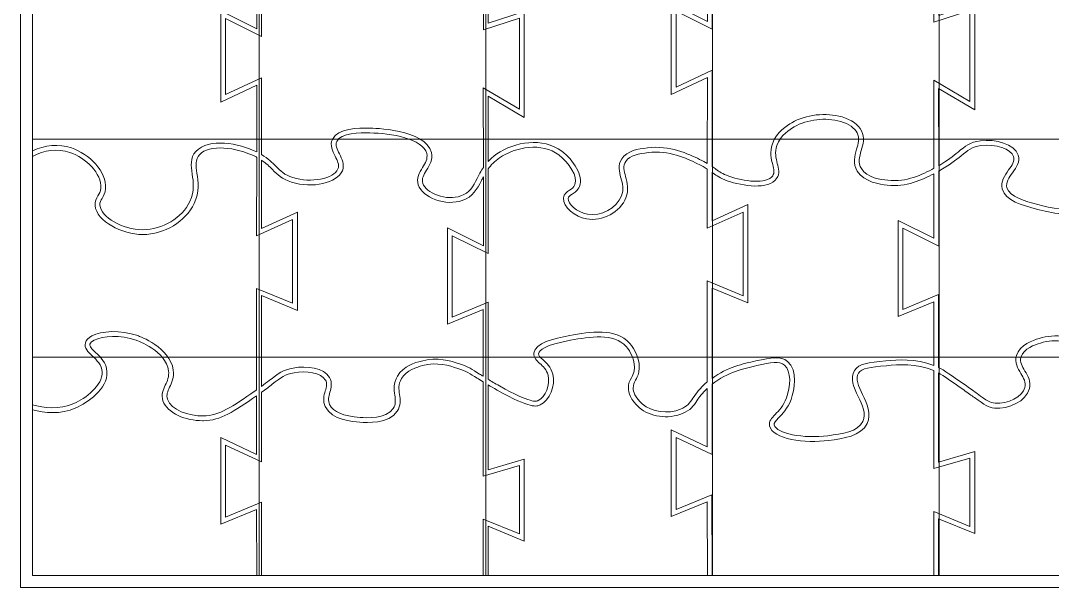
# Model space of a CAD drawing. Header units: inches. Extents: x -1 to 171, y -201 to 1.
# Drawn here: x -1 to 85, y -201 to -153.8 of the extents above; entities that cross this region are included whole.
import ezdxf

# ---------------------------------------------------------------- set-up
doc = ezdxf.new("R2010")
doc.units = ezdxf.units.IN
doc.header["$MEASUREMENT"] = 0
doc.layers.add('grid', color=7, linetype='Continuous')
doc.layers.add('pieces', color=7, linetype='Continuous')

# ---------------------------------------------------------------- blocks, each defined once
blk = doc.blocks.new('block 2')
at = {"layer": 'grid', "color": 250, "lineweight": 9, "true_color": 0x231f20}
for points in [[(0, 0), (170, 0), (170, -200), (0, -200), (0, 0)], [(18.889, 0), (18.889, -200)], [(37.778, 0), (37.778, -200)], [(56.667, 0), (56.667, -200)], [(75.556, 0), (75.556, -200)], [(0, -163.636), (170, -163.636)], [(0, -181.818), (170, -181.818)]]:
    blk.add_lwpolyline(points, dxfattribs=at)

msp = doc.modelspace()

# ---------------------------------------------------------------- linework, layer by layer
at = {"layer": 'pieces', "lineweight": 0}
msp.add_lwpolyline([(-1, -90.445), (-1, -109.787), (-1, -110.215), (-1, -127.845), (-1, -128.323), (-1, -149.164), (-1, -149.592), (-1, -165.303), (-1, -165.855), (-1, -185.378), (-1, -185.821), (-1, -200), (-1, -201), (0, -201), (37.563, -201), (37.963, -201), (112.984, -201)], dxfattribs=at)
for points, knots in [([(86.945, -167.445), (87.181, -168.125), (87.405, -168.768), (87.098, -169.15), (86.565, -169.814), (84.82, -169.357), (83.777, -169.082), (82.727, -168.807), (81.421, -168.463), (81.214, -167.695), (81.098, -167.26), (81.379, -166.865), (81.678, -166.447), (82, -165.996), (82.333, -165.529), (82.152, -164.98), (81.848, -164.057), (80.273, -163.619), (78.996, -163.786), (78.14, -163.898), (77.718, -164.244), (77.135, -164.723), (76.746, -165.042), (76.272, -165.43), (75.526, -165.858), (75.526, -165.858), (75.518, -159.439), (75.518, -159.439), (75.518, -159.439), (78.532, -161.203), (78.532, -161.203), (78.532, -161.203), (78.532, -152.377), (78.532, -152.377), (78.532, -152.377), (75.533, -153.347), (75.533, -153.347), (75.533, -153.347), (75.533, -147.896), (75.533, -147.896), (75.714, -147.992), (75.903, -148.092), (76.109, -148.197), (77.933, -149.128), (78.932, -149.64), (79.97, -149.602), (81.558, -149.543), (83.007, -148.609), (83.682, -147.766), (84.066, -147.286), (84.231, -146.823), (84.158, -146.427), (84.069, -145.944), (83.652, -145.718), (83.284, -145.517), (82.931, -145.326), (82.597, -145.145), (82.51, -144.77), (82.433, -144.443), (82.55, -144.012), (82.831, -143.587), (83.309, -142.867), (84.115, -142.332), (84.936, -142.191), (86.442, -141.932), (87.886, -142.966), (88.24, -144.055), (88.404, -144.562), (88.28, -144.934), (88.137, -145.366), (87.983, -145.831), (87.809, -146.358), (88.001, -147.101), (88.323, -148.347), (89.429, -149.398), (90.63, -149.599), (91.492, -149.747), (92.148, -149.416), (93.458, -148.758), (93.705, -148.634), (93.919, -148.517), (94.11, -148.407), (94.11, -148.407), (94.11, -154.282), (94.11, -154.282), (94.11, -154.282), (91.096, -152.783), (91.096, -152.783), (91.096, -152.783), (91.096, -160.387), (91.096, -160.387), (91.096, -160.387), (94.11, -158.976), (94.11, -158.976), (94.11, -158.976), (94.101, -166.558), (94.101, -166.558), (93.254, -166.194), (92.532, -165.749), (92.062, -165.46), (91.718, -165.248), (91.429, -165.051), (91.174, -164.877), (90.438, -164.374), (89.951, -164.043), (89.141, -164.019), (88.868, -164.012), (87.473, -164.018), (86.853, -164.93), (86.334, -165.693), (86.659, -166.624), (86.945, -167.445)], [0, 0, 0, 0, 1, 1, 1, 2, 2, 2, 3, 3, 3, 4, 4, 4, 5, 5, 5, 6, 6, 6, 7, 7, 7, 8, 8, 8, 9, 9, 9, 10, 10, 10, 11, 11, 11, 12, 12, 12, 13, 13, 13, 14, 14, 14, 15, 15, 15, 16, 16, 16, 17, 17, 17, 18, 18, 18, 19, 19, 19, 20, 20, 20, 21, 21, 21, 22, 22, 22, 23, 23, 23, 24, 24, 24, 25, 25, 25, 26, 26, 26, 27, 27, 27, 28, 28, 28, 29, 29, 29, 30, 30, 30, 31, 31, 31, 32, 32, 32, 33, 33, 33, 34, 34, 34, 35, 35, 35, 36, 36, 36, 37, 37, 37, 37]), ([(49.038, -166.874), (49.164, -167.348), (49.294, -167.837), (49.085, -168.38), (48.693, -169.397), (47.367, -170.106), (46.25, -169.902), (45.364, -169.74), (44.597, -169.027), (44.649, -168.594), (44.666, -168.447), (44.78, -168.364), (44.979, -168.231), (45.185, -168.093), (45.442, -167.921), (45.576, -167.586), (45.939, -166.683), (45.087, -165.398), (44.101, -164.648), (42.536, -163.456), (40.146, -163.877), (38.692, -164.878), (38.401, -165.078), (38.169, -165.29), (37.969, -165.507), (37.969, -165.507), (37.963, -160.069), (37.963, -160.069), (37.963, -160.069), (40.976, -161.833), (40.976, -161.833), (40.976, -161.833), (40.976, -153.007), (40.976, -153.007), (40.976, -153.007), (37.978, -153.977), (37.978, -153.977), (37.978, -153.977), (37.978, -147.638), (37.978, -147.638), (38.474, -148.061), (38.796, -148.462), (39.088, -148.825), (39.557, -149.41), (39.963, -149.915), (40.865, -150.182), (42.594, -150.693), (44.712, -150.009), (45.223, -148.773), (45.531, -148.026), (45.166, -147.358), (44.812, -146.712), (44.492, -146.128), (44.19, -145.576), (44.402, -145.004), (44.65, -144.337), (45.546, -143.753), (46.685, -143.514), (47.733, -143.295), (48.691, -143.446), (49.127, -143.897), (49.574, -144.359), (49.433, -145.077), (49.271, -145.909), (49.085, -146.86), (48.874, -147.939), (49.586, -148.822), (50.747, -150.264), (53.312, -149.853), (53.421, -149.835), (54.148, -149.712), (54.509, -149.481), (55.705, -148.718), (55.866, -148.615), (56.049, -148.498), (56.244, -148.374), (56.244, -148.374), (56.244, -153.829), (56.244, -153.829), (56.244, -153.829), (53.231, -152.329), (53.231, -152.329), (53.231, -152.329), (53.231, -159.934), (53.231, -159.934), (53.231, -159.934), (56.244, -158.523), (56.244, -158.523), (56.244, -158.523), (56.235, -165.672), (56.235, -165.672), (56.058, -165.569), (55.849, -165.457), (55.59, -165.333), (54.66, -164.885), (53.105, -164.136), (51.245, -164.373), (50.452, -164.475), (49.553, -164.59), (49.103, -165.287), (48.758, -165.821), (48.901, -166.356), (49.038, -166.874)], [0, 0, 0, 0, 1, 1, 1, 2, 2, 2, 3, 3, 3, 4, 4, 4, 5, 5, 5, 6, 6, 6, 7, 7, 7, 8, 8, 8, 9, 9, 9, 10, 10, 10, 11, 11, 11, 12, 12, 12, 13, 13, 13, 14, 14, 14, 15, 15, 15, 16, 16, 16, 17, 17, 17, 18, 18, 18, 19, 19, 19, 20, 20, 20, 21, 21, 21, 22, 22, 22, 23, 23, 23, 24, 24, 24, 25, 25, 25, 26, 26, 26, 27, 27, 27, 28, 28, 28, 29, 29, 29, 30, 30, 30, 31, 31, 31, 32, 32, 32, 33, 33, 33, 34, 34, 34, 34]), ([(0, -149.885), (1.25, -150.175), (2.223, -150.07), (2.937, -149.566), (3.579, -149.113), (3.775, -148.51), (3.983, -147.872), (4.187, -147.247), (4.397, -146.601), (5.069, -146.027), (5.951, -145.273), (7.354, -144.896), (8.644, -145.065), (9.415, -145.167), (10.019, -145.46), (10.301, -145.871), (10.595, -146.298), (10.477, -146.761), (10.341, -147.297), (10.197, -147.863), (10.035, -148.504), (10.41, -149.15), (11.234, -150.565), (14.212, -151.006), (16.539, -150.058), (17.595, -149.627), (18.174, -149.046), (18.689, -148.465), (18.689, -148.465), (18.689, -154.458), (18.689, -154.458), (18.689, -154.458), (15.675, -152.959), (15.675, -152.959), (15.675, -152.959), (15.675, -160.564), (15.675, -160.564), (15.675, -160.564), (18.689, -159.153), (18.689, -159.153), (18.689, -159.153), (18.682, -164.717), (18.682, -164.717), (17.191, -163.989), (14.674, -163.502), (13.61, -164.673), (13.108, -165.226), (13.202, -165.87), (13.302, -166.552), (13.4, -167.219), (13.511, -167.976), (13.107, -168.838), (12.467, -170.203), (10.816, -171.192), (9.178, -171.192), (9.177, -171.192), (9.174, -171.192), (9.173, -171.192), (7.49, -171.19), (5.691, -170.155), (5.609, -169.142), (5.589, -168.909), (5.671, -168.772), (5.784, -168.584), (5.901, -168.39), (6.046, -168.149), (6.079, -167.764), (6.2, -166.352), (4.708, -164.875), (3.239, -164.382), (2.164, -164.021), (1.005, -164.136), (0, -164.634), (0, -164.634), (0, -149.885), (0, -149.885)], [0, 0, 0, 0, 1, 1, 1, 2, 2, 2, 3, 3, 3, 4, 4, 4, 5, 5, 5, 6, 6, 6, 7, 7, 7, 8, 8, 8, 9, 9, 9, 10, 10, 10, 11, 11, 11, 12, 12, 12, 13, 13, 13, 14, 14, 14, 15, 15, 15, 16, 16, 16, 17, 17, 17, 18, 18, 18, 19, 19, 19, 20, 20, 20, 21, 21, 21, 22, 22, 22, 23, 23, 23, 24, 24, 24, 25, 25, 25, 25]), ([(21.231, -146.535), (22.764, -146.015), (24.831, -146.044), (25.345, -146.917), (25.591, -147.333), (25.377, -147.81), (25.129, -148.362), (24.865, -148.952), (24.565, -149.621), (24.864, -150.306), (25.185, -151.041), (26.126, -151.622), (27.381, -151.859), (28.561, -152.083), (30.149, -151.992), (31.068, -151.073), (31.862, -150.278), (31.798, -149.173), (31.742, -148.198), (31.688, -147.28), (31.642, -146.486), (32.226, -146.032), (33.37, -145.144), (35.956, -146.188), (37.428, -147.215), (37.479, -147.25), (37.523, -147.285), (37.571, -147.319), (37.571, -147.319), (37.578, -154.527), (37.578, -154.527), (37.578, -154.527), (40.576, -153.557), (40.576, -153.557), (40.576, -153.557), (40.576, -161.135), (40.576, -161.135), (40.576, -161.135), (37.562, -159.371), (37.562, -159.371), (37.562, -159.371), (37.57, -166.01), (37.57, -166.01), (37.36, -166.319), (37.198, -166.628), (37.048, -166.92), (36.701, -167.595), (36.427, -168.127), (35.684, -168.381), (35.106, -168.578), (34.398, -168.557), (33.739, -168.323), (33.117, -168.102), (32.664, -167.73), (32.527, -167.33), (32.396, -166.943), (32.601, -166.611), (32.839, -166.226), (33.093, -165.815), (33.382, -165.348), (33.238, -164.76), (32.757, -162.794), (28.296, -162.728), (28.106, -162.726), (27.171, -162.718), (25.43, -162.698), (24.983, -163.665), (24.755, -164.16), (24.997, -164.635), (25.212, -165.054), (25.404, -165.43), (25.586, -165.786), (25.449, -166.126), (25.117, -166.955), (23.189, -167.328), (21.698, -166.851), (20.979, -166.621), (20.655, -166.29), (20.279, -165.908), (19.981, -165.603), (19.646, -165.265), (19.081, -164.932), (19.081, -164.932), (19.089, -158.524), (19.089, -158.524), (19.089, -158.524), (16.075, -159.935), (16.075, -159.935), (16.075, -159.935), (16.075, -153.605), (16.075, -153.605), (16.075, -153.605), (19.089, -155.104), (19.089, -155.104), (19.089, -155.104), (19.089, -148.009), (19.089, -148.009), (19.606, -147.429), (20.165, -146.896), (21.231, -146.535)], [0, 0, 0, 0, 1, 1, 1, 2, 2, 2, 3, 3, 3, 4, 4, 4, 5, 5, 5, 6, 6, 6, 7, 7, 7, 8, 8, 8, 9, 9, 9, 10, 10, 10, 11, 11, 11, 12, 12, 12, 13, 13, 13, 14, 14, 14, 15, 15, 15, 16, 16, 16, 17, 17, 17, 18, 18, 18, 19, 19, 19, 20, 20, 20, 21, 21, 21, 22, 22, 22, 23, 23, 23, 24, 24, 24, 25, 25, 25, 26, 26, 26, 27, 27, 27, 28, 28, 28, 29, 29, 29, 30, 30, 30, 31, 31, 31, 32, 32, 32, 33, 33, 33, 33]), ([(75.126, -166.078), (74.159, -166.594), (72.858, -167.254), (71.284, -167.078), (70.724, -167.015), (69.558, -166.884), (69.08, -166.097), (68.783, -165.607), (68.923, -165.121), (69.071, -164.605), (69.222, -164.077), (69.379, -163.53), (69.088, -162.953), (68.827, -162.436), (68.252, -162.025), (67.468, -161.795), (66.127, -161.401), (64.444, -161.598), (63.28, -162.283), (62.901, -162.507), (62.013, -163.03), (61.665, -164.036), (61.422, -164.736), (61.569, -165.305), (61.686, -165.762), (61.798, -166.196), (61.853, -166.453), (61.688, -166.694), (61.184, -167.435), (59.251, -167.165), (58.04, -166.735), (57.483, -166.538), (57.25, -166.367), (56.955, -166.15), (56.861, -166.081), (56.756, -166.005), (56.635, -165.923), (56.635, -165.923), (56.645, -157.894), (56.645, -157.894), (56.645, -157.894), (53.63, -159.305), (53.63, -159.305), (53.63, -159.305), (53.63, -152.975), (53.63, -152.975), (53.63, -152.975), (56.644, -154.474), (56.644, -154.474), (56.644, -154.474), (56.644, -148.122), (56.644, -148.122), (59.987, -146.022), (60.553, -145.949), (60.84, -146.061), (61.727, -146.406), (62.33, -148.037), (62.013, -149.234), (61.933, -149.537), (61.812, -149.736), (61.695, -149.927), (61.537, -150.186), (61.387, -150.431), (61.419, -150.83), (61.501, -151.851), (62.69, -152.737), (63.705, -152.893), (65.654, -153.19), (67.7, -151.225), (68.163, -149.332), (68.333, -148.637), (68.259, -148.087), (68.2, -147.646), (68.135, -147.164), (68.088, -146.817), (68.361, -146.469), (68.7, -146.036), (69.534, -145.594), (71.579, -145.954), (72.498, -146.116), (72.976, -146.404), (73.846, -146.928), (74.198, -147.14), (74.608, -147.387), (75.127, -147.675), (75.127, -147.675), (75.133, -153.897), (75.133, -153.897), (75.133, -153.897), (78.132, -152.927), (78.132, -152.927), (78.132, -152.927), (78.132, -160.506), (78.132, -160.506), (78.132, -160.506), (75.118, -158.741), (75.118, -158.741), (75.118, -158.741), (75.126, -166.078), (75.126, -166.078)], [0, 0, 0, 0, 1, 1, 1, 2, 2, 2, 3, 3, 3, 4, 4, 4, 5, 5, 5, 6, 6, 6, 7, 7, 7, 8, 8, 8, 9, 9, 9, 10, 10, 10, 11, 11, 11, 12, 12, 12, 13, 13, 13, 14, 14, 14, 15, 15, 15, 16, 16, 16, 17, 17, 17, 18, 18, 18, 19, 19, 19, 20, 20, 20, 21, 21, 21, 22, 22, 22, 23, 23, 23, 24, 24, 24, 25, 25, 25, 26, 26, 26, 27, 27, 27, 28, 28, 28, 29, 29, 29, 30, 30, 30, 31, 31, 31, 32, 32, 32, 33, 33, 33, 33]), ([(68.812, -185.094), (69.152, -185.81), (69.503, -186.55), (69.199, -187.181), (68.791, -188.03), (67.466, -188.207), (66.296, -188.363), (64.26, -188.634), (61.956, -188.172), (61.815, -187.463), (61.779, -187.286), (61.909, -187.145), (62.183, -186.869), (62.498, -186.551), (62.93, -186.115), (63.217, -185.338), (63.501, -184.57), (63.805, -182.921), (62.924, -182.176), (62.347, -181.688), (61.571, -181.856), (60.283, -182.133), (59.222, -182.361), (57.923, -182.649), (56.629, -183.581), (56.629, -183.581), (56.629, -176.058), (56.629, -176.058), (56.629, -176.058), (59.628, -177.293), (59.628, -177.293), (59.628, -177.293), (59.628, -169.099), (59.628, -169.099), (59.628, -169.099), (56.629, -170.453), (56.629, -170.453), (56.629, -170.453), (56.634, -166.411), (56.634, -166.411), (56.663, -166.432), (56.691, -166.453), (56.719, -166.473), (57.027, -166.7), (57.294, -166.895), (57.906, -167.112), (59.196, -167.569), (61.355, -167.895), (62.019, -166.919), (62.293, -166.516), (62.187, -166.102), (62.074, -165.663), (61.964, -165.236), (61.84, -164.753), (62.043, -164.167), (62.343, -163.3), (63.142, -162.829), (63.484, -162.627), (64.558, -161.995), (66.115, -161.815), (67.356, -162.179), (68.032, -162.377), (68.52, -162.716), (68.731, -163.134), (68.952, -163.57), (68.823, -164.02), (68.686, -164.495), (68.529, -165.044), (68.35, -165.666), (68.738, -166.304), (69.318, -167.26), (70.664, -167.411), (71.239, -167.475), (72.834, -167.656), (74.135, -167.052), (75.127, -166.53), (75.127, -166.53), (75.133, -171.909), (75.133, -171.909), (75.133, -171.909), (72.135, -170.42), (72.135, -170.42), (72.135, -170.42), (72.135, -178.44), (72.135, -178.44), (72.135, -178.44), (75.118, -177.205), (75.118, -177.205), (75.118, -177.205), (75.118, -182.5), (75.118, -182.5), (73.559, -181.901), (72.105, -182.037), (71.125, -182.129), (69.629, -182.27), (68.878, -182.34), (68.505, -182.927), (68.092, -183.576), (68.458, -184.348), (68.812, -185.094)], [0, 0, 0, 0, 1, 1, 1, 2, 2, 2, 3, 3, 3, 4, 4, 4, 5, 5, 5, 6, 6, 6, 7, 7, 7, 8, 8, 8, 9, 9, 9, 10, 10, 10, 11, 11, 11, 12, 12, 12, 13, 13, 13, 14, 14, 14, 15, 15, 15, 16, 16, 16, 17, 17, 17, 18, 18, 18, 19, 19, 19, 20, 20, 20, 21, 21, 21, 22, 22, 22, 23, 23, 23, 24, 24, 24, 25, 25, 25, 26, 26, 26, 27, 27, 27, 28, 28, 28, 29, 29, 29, 30, 30, 30, 31, 31, 31, 32, 32, 32, 33, 33, 33, 33]), ([(30.186, -184.982), (30.242, -185.391), (30.291, -185.744), (30.055, -186.098), (29.466, -186.982), (27.833, -186.87), (27.295, -186.833), (25.898, -186.737), (25.044, -186.38), (24.758, -185.771), (24.589, -185.412), (24.68, -185.086), (24.778, -184.741), (24.881, -184.373), (24.998, -183.957), (24.75, -183.523), (24.272, -182.685), (22.844, -182.521), (21.72, -182.719), (20.893, -182.866), (20.479, -183.184), (19.726, -183.761), (19.54, -183.903), (19.323, -184.069), (19.074, -184.252), (19.074, -184.252), (19.074, -176.688), (19.074, -176.688), (19.074, -176.688), (22.072, -177.922), (22.072, -177.922), (22.072, -177.922), (22.072, -169.729), (22.072, -169.729), (22.072, -169.729), (19.074, -171.083), (19.074, -171.083), (19.074, -171.083), (19.081, -165.402), (19.081, -165.402), (19.48, -165.666), (19.741, -165.93), (19.994, -166.188), (20.389, -166.591), (20.763, -166.972), (21.576, -167.232), (23.303, -167.784), (25.405, -167.31), (25.821, -166.275), (26.025, -165.766), (25.782, -165.291), (25.568, -164.872), (25.37, -164.485), (25.199, -164.151), (25.346, -163.833), (25.684, -163.102), (27.318, -163.117), (28.103, -163.126), (29.845, -163.143), (32.547, -163.618), (32.849, -164.855), (32.953, -165.28), (32.733, -165.637), (32.499, -166.016), (32.245, -166.427), (31.956, -166.894), (32.149, -167.459), (32.324, -167.974), (32.868, -168.438), (33.605, -168.7), (34.347, -168.963), (35.152, -168.985), (35.813, -168.759), (36.709, -168.453), (37.046, -167.798), (37.403, -167.103), (37.458, -166.997), (37.514, -166.891), (37.571, -166.784), (37.571, -166.784), (37.577, -172.538), (37.577, -172.538), (37.577, -172.538), (34.579, -171.05), (34.579, -171.05), (34.579, -171.05), (34.579, -179.07), (34.579, -179.07), (34.579, -179.07), (37.563, -177.835), (37.563, -177.835), (37.563, -177.835), (37.563, -183.411), (37.563, -183.411), (37.455, -183.343), (37.355, -183.28), (37.26, -183.22), (36.642, -182.827), (36.302, -182.611), (35.575, -182.373), (34.884, -182.148), (33.727, -181.77), (32.402, -182.136), (31.882, -182.279), (30.914, -182.546), (30.402, -183.402), (30.051, -183.99), (30.123, -184.517), (30.186, -184.982)], [0, 0, 0, 0, 1, 1, 1, 2, 2, 2, 3, 3, 3, 4, 4, 4, 5, 5, 5, 6, 6, 6, 7, 7, 7, 8, 8, 8, 9, 9, 9, 10, 10, 10, 11, 11, 11, 12, 12, 12, 13, 13, 13, 14, 14, 14, 15, 15, 15, 16, 16, 16, 17, 17, 17, 18, 18, 18, 19, 19, 19, 20, 20, 20, 21, 21, 21, 22, 22, 22, 23, 23, 23, 24, 24, 24, 25, 25, 25, 26, 26, 26, 27, 27, 27, 28, 28, 28, 29, 29, 29, 30, 30, 30, 31, 31, 31, 32, 32, 32, 33, 33, 33, 34, 34, 34, 35, 35, 35, 36, 36, 36, 36]), ([(0, -165.082), (0.952, -164.553), (2.075, -164.414), (3.111, -164.761), (4.41, -165.197), (5.784, -166.523), (5.68, -167.73), (5.655, -168.022), (5.551, -168.195), (5.442, -168.378), (5.313, -168.592), (5.18, -168.813), (5.21, -169.174), (5.319, -170.51), (7.467, -171.59), (9.172, -171.593), (9.174, -171.593), (9.176, -171.593), (9.178, -171.593), (10.963, -171.592), (12.766, -170.506), (13.469, -169.008), (13.924, -168.037), (13.799, -167.182), (13.698, -166.494), (13.605, -165.858), (13.531, -165.355), (13.906, -164.942), (14.719, -164.048), (16.971, -164.303), (18.564, -165.103), (18.606, -165.124), (18.642, -165.145), (18.681, -165.166), (18.681, -165.166), (18.673, -171.703), (18.673, -171.703), (18.673, -171.703), (21.672, -170.349), (21.672, -170.349), (21.672, -170.349), (21.672, -177.325), (21.672, -177.325), (21.672, -177.325), (18.674, -176.09), (18.674, -176.09), (18.674, -176.09), (18.674, -184.539), (18.674, -184.539), (18.628, -184.571), (18.587, -184.601), (18.54, -184.634), (16.628, -185.96), (15.576, -186.69), (14.225, -186.715), (13.016, -186.738), (11.538, -186.21), (11.244, -185.323), (11.122, -184.958), (11.254, -184.678), (11.42, -184.325), (11.6, -183.943), (11.804, -183.511), (11.722, -182.89), (11.474, -181.002), (8.879, -180.062), (8.769, -180.023), (7.305, -179.504), (5.706, -179.646), (4.944, -180.043), (4.643, -180.2), (4.457, -180.397), (4.393, -180.629), (4.275, -181.057), (4.615, -181.378), (4.975, -181.717), (5.346, -182.066), (5.767, -182.463), (5.798, -183.045), (5.858, -184.184), (4.388, -185.261), (3.448, -185.673), (2.189, -186.224), (0.93, -186.063), (0, -185.776), (0, -185.776), (0, -165.082), (0, -165.082)], [0, 0, 0, 0, 1, 1, 1, 2, 2, 2, 3, 3, 3, 4, 4, 4, 5, 5, 5, 6, 6, 6, 7, 7, 7, 8, 8, 8, 9, 9, 9, 10, 10, 10, 11, 11, 11, 12, 12, 12, 13, 13, 13, 14, 14, 14, 15, 15, 15, 16, 16, 16, 17, 17, 17, 18, 18, 18, 19, 19, 19, 20, 20, 20, 21, 21, 21, 22, 22, 22, 23, 23, 23, 24, 24, 24, 25, 25, 25, 26, 26, 26, 27, 27, 27, 28, 28, 28, 29, 29, 29, 29]), ([(49.774, -180.667), (48.589, -179.333), (46.47, -179.711), (44.768, -180.015), (43.428, -180.254), (41.878, -180.636), (41.782, -181.482), (41.739, -181.857), (42.012, -182.102), (42.276, -182.338), (42.544, -182.579), (42.847, -182.851), (42.962, -183.317), (43.159, -184.112), (42.754, -185.144), (42.13, -185.441), (41.99, -185.507), (41.568, -185.707), (38.904, -184.208), (38.53, -183.998), (38.224, -183.818), (37.963, -183.658), (37.963, -183.658), (37.963, -177.236), (37.963, -177.236), (37.963, -177.236), (34.979, -178.471), (34.979, -178.471), (34.979, -178.471), (34.979, -171.695), (34.979, -171.695), (34.979, -171.695), (37.978, -173.184), (37.978, -173.184), (37.978, -173.184), (37.97, -166.132), (37.97, -166.132), (38.203, -165.809), (38.499, -165.496), (38.919, -165.207), (40.257, -164.286), (42.443, -163.889), (43.858, -164.966), (44.72, -165.622), (45.48, -166.753), (45.205, -167.437), (45.117, -167.657), (44.942, -167.774), (44.757, -167.898), (44.539, -168.044), (44.292, -168.209), (44.251, -168.546), (44.161, -169.303), (45.231, -170.122), (46.178, -170.296), (47.471, -170.533), (49.003, -169.705), (49.458, -168.524), (49.714, -167.86), (49.56, -167.281), (49.425, -166.772), (49.294, -166.279), (49.19, -165.889), (49.439, -165.504), (49.789, -164.963), (50.555, -164.865), (51.296, -164.77), (53.036, -164.547), (54.527, -165.264), (55.417, -165.693), (55.772, -165.864), (56.03, -166.009), (56.235, -166.138), (56.235, -166.138), (56.229, -171.072), (56.229, -171.072), (56.229, -171.072), (59.228, -169.719), (59.228, -169.719), (59.228, -169.719), (59.228, -176.695), (59.228, -176.695), (59.228, -176.695), (56.229, -175.46), (56.229, -175.46), (56.229, -175.46), (56.229, -183.884), (56.229, -183.884), (55.592, -184.416), (55.288, -184.861), (55.044, -185.22), (54.762, -185.637), (54.576, -185.912), (54.017, -186.142), (52.937, -186.584), (51.62, -186.406), (50.813, -185.705), (50.199, -185.171), (50.064, -184.689), (50.059, -184.379), (50.055, -184.11), (50.145, -183.946), (50.258, -183.739), (50.354, -183.563), (50.464, -183.363), (50.525, -183.076), (50.738, -182.082), (50.153, -181.094), (49.774, -180.667)], [0, 0, 0, 0, 1, 1, 1, 2, 2, 2, 3, 3, 3, 4, 4, 4, 5, 5, 5, 6, 6, 6, 7, 7, 7, 8, 8, 8, 9, 9, 9, 10, 10, 10, 11, 11, 11, 12, 12, 12, 13, 13, 13, 14, 14, 14, 15, 15, 15, 16, 16, 16, 17, 17, 17, 18, 18, 18, 19, 19, 19, 20, 20, 20, 21, 21, 21, 22, 22, 22, 23, 23, 23, 24, 24, 24, 25, 25, 25, 26, 26, 26, 27, 27, 27, 28, 28, 28, 29, 29, 29, 30, 30, 30, 31, 31, 31, 32, 32, 32, 33, 33, 33, 34, 34, 34, 35, 35, 35, 36, 36, 36, 36]), ([(88.742, -182.635), (88.721, -182.547), (88.522, -181.751), (87.993, -181.14), (86.974, -179.96), (85.157, -179.855), (83.9, -180.256), (83.414, -180.412), (82.277, -180.775), (82.006, -181.683), (81.829, -182.274), (82.117, -182.755), (82.371, -183.179), (82.599, -183.56), (82.814, -183.919), (82.709, -184.333), (82.512, -185.11), (81.277, -185.766), (80.219, -185.657), (79.793, -185.614), (79.57, -185.453), (78.738, -184.855), (78.496, -184.681), (78.204, -184.471), (77.843, -184.219), (76.609, -183.355), (75.939, -182.886), (75.518, -182.673), (75.518, -182.673), (75.518, -176.606), (75.518, -176.606), (75.518, -176.606), (72.535, -177.841), (72.535, -177.841), (72.535, -177.841), (72.535, -171.065), (72.535, -171.065), (72.535, -171.065), (75.534, -172.554), (75.534, -172.554), (75.534, -172.554), (75.526, -166.315), (75.526, -166.315), (76.416, -165.827), (76.955, -165.388), (77.388, -165.032), (77.941, -164.579), (78.305, -164.28), (79.048, -164.183), (80.263, -164.023), (81.56, -164.462), (81.772, -165.105), (81.89, -165.462), (81.641, -165.811), (81.352, -166.215), (81.029, -166.668), (80.662, -167.181), (80.828, -167.799), (81.095, -168.791), (82.466, -169.151), (83.677, -169.47), (84.886, -169.787), (86.714, -170.267), (87.41, -169.401), (87.855, -168.846), (87.585, -168.067), (87.322, -167.314), (87.055, -166.546), (86.779, -165.751), (87.184, -165.155), (87.686, -164.416), (88.891, -164.415), (89.129, -164.419), (89.822, -164.439), (90.246, -164.728), (90.948, -165.207), (91.207, -165.384), (91.5, -165.583), (91.853, -165.8), (92.362, -166.114), (93.161, -166.602), (94.1, -166.988), (94.1, -166.988), (94.095, -171.526), (94.095, -171.526), (94.095, -171.526), (97.093, -170.172), (97.093, -170.172), (97.093, -170.172), (97.093, -177.149), (97.093, -177.149), (97.093, -177.149), (94.095, -175.914), (94.095, -175.914), (94.095, -175.914), (94.095, -183.66), (94.095, -183.66), (93.788, -183.822), (93.44, -184.002), (93.042, -184.204), (91.914, -184.78), (91.161, -185.118), (90.228, -184.954), (89.963, -184.907), (89.259, -184.784), (88.954, -184.279), (88.82, -184.059), (88.823, -183.87), (88.827, -183.584), (88.831, -183.338), (88.835, -183.033), (88.742, -182.635)], [0, 0, 0, 0, 1, 1, 1, 2, 2, 2, 3, 3, 3, 4, 4, 4, 5, 5, 5, 6, 6, 6, 7, 7, 7, 8, 8, 8, 9, 9, 9, 10, 10, 10, 11, 11, 11, 12, 12, 12, 13, 13, 13, 14, 14, 14, 15, 15, 15, 16, 16, 16, 17, 17, 17, 18, 18, 18, 19, 19, 19, 20, 20, 20, 21, 21, 21, 22, 22, 22, 23, 23, 23, 24, 24, 24, 25, 25, 25, 26, 26, 26, 27, 27, 27, 28, 28, 28, 29, 29, 29, 30, 30, 30, 31, 31, 31, 32, 32, 32, 33, 33, 33, 34, 34, 34, 35, 35, 35, 36, 36, 36, 37, 37, 37, 37]), ([(0, -200), (0, -200), (0, -186.192), (0, -186.192), (0.987, -186.477), (2.293, -186.615), (3.608, -186.04), (4.537, -185.633), (6.274, -184.479), (6.197, -183.023), (6.158, -182.282), (5.654, -181.807), (5.249, -181.426), (4.924, -181.119), (4.727, -180.922), (4.779, -180.736), (4.812, -180.617), (4.933, -180.5), (5.129, -180.398), (5.826, -180.035), (7.328, -179.937), (8.635, -180.4), (8.736, -180.436), (11.109, -181.295), (11.326, -182.942), (11.392, -183.447), (11.223, -183.806), (11.059, -184.154), (10.879, -184.536), (10.692, -184.932), (10.864, -185.449), (11.213, -186.502), (12.794, -187.116), (14.153, -187.115), (14.179, -187.115), (14.206, -187.115), (14.232, -187.115), (15.68, -187.088), (16.759, -186.356), (18.674, -185.028), (18.674, -185.028), (18.674, -189.92), (18.674, -189.92), (18.674, -189.92), (15.675, -188.509), (15.675, -188.509), (15.675, -188.509), (15.675, -195.738), (15.675, -195.738), (15.675, -195.738), (18.674, -194.503), (18.674, -194.503), (18.674, -194.503), (18.687, -200), (18.687, -200), (18.687, -200), (0, -200), (0, -200)], [0, 0, 0, 0, 1, 1, 1, 2, 2, 2, 3, 3, 3, 4, 4, 4, 5, 5, 5, 6, 6, 6, 7, 7, 7, 8, 8, 8, 9, 9, 9, 10, 10, 10, 11, 11, 11, 12, 12, 12, 13, 13, 13, 14, 14, 14, 15, 15, 15, 16, 16, 16, 17, 17, 17, 18, 18, 18, 19, 19, 19, 19]), ([(37.963, -200), (37.963, -200), (37.963, -195.913), (37.963, -195.913), (37.963, -195.913), (40.976, -197.148), (40.976, -197.148), (40.976, -197.148), (40.976, -190.321), (40.976, -190.321), (40.976, -190.321), (37.963, -191.203), (37.963, -191.203), (37.963, -191.203), (37.963, -184.125), (37.963, -184.125), (38.179, -184.255), (38.424, -184.397), (38.708, -184.557), (41.552, -186.157), (42.04, -185.927), (42.301, -185.802), (43.106, -185.42), (43.596, -184.214), (43.351, -183.221), (43.206, -182.636), (42.838, -182.306), (42.543, -182.041), (42.298, -181.821), (42.161, -181.689), (42.179, -181.528), (42.213, -181.228), (42.702, -180.789), (44.838, -180.409), (46.442, -180.123), (48.438, -179.766), (49.474, -180.932), (49.804, -181.303), (50.314, -182.155), (50.134, -182.992), (50.085, -183.222), (49.998, -183.38), (49.907, -183.547), (49.782, -183.775), (49.653, -184.01), (49.659, -184.386), (49.665, -184.777), (49.825, -185.376), (50.551, -186.007), (51.467, -186.803), (52.954, -187.01), (54.169, -186.512), (54.84, -186.236), (55.088, -185.869), (55.376, -185.444), (55.579, -185.144), (55.807, -184.81), (56.229, -184.416), (56.229, -184.416), (56.229, -189.29), (56.229, -189.29), (56.229, -189.29), (53.231, -187.879), (53.231, -187.879), (53.231, -187.879), (53.231, -195.108), (53.231, -195.108), (53.231, -195.108), (56.23, -193.873), (56.23, -193.873), (56.23, -193.873), (56.244, -200), (56.244, -200), (56.244, -200), (37.963, -200), (37.963, -200)], [0, 0, 0, 0, 1, 1, 1, 2, 2, 2, 3, 3, 3, 4, 4, 4, 5, 5, 5, 6, 6, 6, 7, 7, 7, 8, 8, 8, 9, 9, 9, 10, 10, 10, 11, 11, 11, 12, 12, 12, 13, 13, 13, 14, 14, 14, 15, 15, 15, 16, 16, 16, 17, 17, 17, 18, 18, 18, 19, 19, 19, 20, 20, 20, 21, 21, 21, 22, 22, 22, 23, 23, 23, 24, 24, 24, 25, 25, 25, 25]), ([(75.518, -200), (75.518, -200), (75.518, -195.284), (75.518, -195.284), (75.518, -195.284), (78.532, -196.518), (78.532, -196.518), (78.532, -196.518), (78.532, -189.691), (78.532, -189.691), (78.532, -189.691), (75.518, -190.573), (75.518, -190.573), (75.518, -190.573), (75.518, -183.128), (75.518, -183.128), (75.924, -183.364), (76.559, -183.808), (77.614, -184.547), (77.973, -184.797), (78.263, -185.006), (78.505, -185.18), (79.382, -185.811), (79.646, -186.001), (80.178, -186.055), (81.332, -186.174), (82.825, -185.504), (83.097, -184.432), (83.242, -183.856), (82.962, -183.387), (82.714, -182.973), (82.472, -182.569), (82.263, -182.22), (82.389, -181.798), (82.6, -181.092), (83.56, -180.785), (84.022, -180.637), (85.194, -180.263), (86.83, -180.405), (87.69, -181.401), (88.157, -181.941), (88.334, -182.649), (88.353, -182.727), (88.435, -183.076), (88.431, -183.343), (88.427, -183.578), (88.423, -183.881), (88.419, -184.168), (88.611, -184.486), (89.011, -185.147), (89.845, -185.293), (90.159, -185.348), (91.291, -185.546), (92.23, -185.067), (93.224, -184.561), (93.548, -184.396), (93.832, -184.249), (94.095, -184.111), (94.095, -184.111), (94.095, -189.744), (94.095, -189.744), (94.095, -189.744), (91.096, -188.333), (91.096, -188.333), (91.096, -188.333), (91.096, -195.561), (91.096, -195.561), (91.096, -195.561), (94.096, -194.326), (94.096, -194.326), (94.096, -194.326), (94.109, -200), (94.109, -200), (94.109, -200), (75.518, -200), (75.518, -200)], [0, 0, 0, 0, 1, 1, 1, 2, 2, 2, 3, 3, 3, 4, 4, 4, 5, 5, 5, 6, 6, 6, 7, 7, 7, 8, 8, 8, 9, 9, 9, 10, 10, 10, 11, 11, 11, 12, 12, 12, 13, 13, 13, 14, 14, 14, 15, 15, 15, 16, 16, 16, 17, 17, 17, 18, 18, 18, 19, 19, 19, 20, 20, 20, 21, 21, 21, 22, 22, 22, 23, 23, 23, 24, 24, 24, 25, 25, 25, 25]), ([(37.563, -195.317), (37.563, -195.317), (37.563, -200), (37.563, -200), (37.563, -200), (19.087, -200), (19.087, -200), (19.087, -200), (19.073, -193.906), (19.073, -193.906), (19.073, -193.906), (16.075, -195.14), (16.075, -195.14), (16.075, -195.14), (16.075, -189.14), (16.075, -189.14), (16.075, -189.14), (19.074, -190.551), (19.074, -190.551), (19.074, -190.551), (19.074, -184.746), (19.074, -184.746), (19.431, -184.49), (19.725, -184.265), (19.969, -184.078), (20.695, -183.522), (21.059, -183.243), (21.79, -183.113), (22.787, -182.936), (24.042, -183.088), (24.403, -183.721), (24.568, -184.01), (24.49, -184.284), (24.392, -184.632), (24.285, -185.014), (24.163, -185.447), (24.396, -185.941), (24.928, -187.071), (26.689, -187.192), (27.268, -187.232), (27.862, -187.272), (29.67, -187.397), (30.388, -186.32), (30.708, -185.839), (30.644, -185.376), (30.583, -184.928), (30.523, -184.489), (30.466, -184.075), (30.746, -183.607), (31.175, -182.889), (32.042, -182.65), (32.509, -182.522), (33.716, -182.188), (34.76, -182.528), (35.451, -182.754), (36.13, -182.975), (36.455, -183.182), (37.046, -183.557), (37.199, -183.655), (37.369, -183.762), (37.563, -183.882), (37.563, -183.882), (37.563, -191.737), (37.563, -191.737), (37.563, -191.737), (40.576, -190.855), (40.576, -190.855), (40.576, -190.855), (40.576, -196.552), (40.576, -196.552), (40.576, -196.552), (37.563, -195.317), (37.563, -195.317)], [0, 0, 0, 0, 1, 1, 1, 2, 2, 2, 3, 3, 3, 4, 4, 4, 5, 5, 5, 6, 6, 6, 7, 7, 7, 8, 8, 8, 9, 9, 9, 10, 10, 10, 11, 11, 11, 12, 12, 12, 13, 13, 13, 14, 14, 14, 15, 15, 15, 16, 16, 16, 17, 17, 17, 18, 18, 18, 19, 19, 19, 20, 20, 20, 21, 21, 21, 22, 22, 22, 23, 23, 23, 24, 24, 24, 24]), ([(75.118, -200), (75.118, -200), (56.644, -200), (56.644, -200), (56.644, -200), (56.628, -193.276), (56.628, -193.276), (56.628, -193.276), (53.63, -194.51), (53.63, -194.51), (53.63, -194.51), (53.63, -188.51), (53.63, -188.51), (53.63, -188.51), (56.629, -189.921), (56.629, -189.921), (56.629, -189.921), (56.629, -184.077), (56.629, -184.077), (57.932, -183.052), (59.28, -182.758), (60.369, -182.524), (61.575, -182.264), (62.24, -182.121), (62.665, -182.482), (63.25, -182.976), (63.193, -184.25), (62.842, -185.199), (62.584, -185.895), (62.204, -186.279), (61.899, -186.587), (61.601, -186.888), (61.344, -187.148), (61.422, -187.542), (61.648, -188.672), (64.444, -189.012), (66.35, -188.759), (67.556, -188.598), (69.058, -188.398), (69.56, -187.354), (69.946, -186.551), (69.536, -185.686), (69.174, -184.923), (68.852, -184.245), (68.548, -183.605), (68.843, -183.142), (69.111, -182.72), (69.796, -182.656), (71.162, -182.528), (72.193, -182.431), (73.595, -182.305), (75.118, -182.935), (75.118, -182.935), (75.118, -191.107), (75.118, -191.107), (75.118, -191.107), (78.132, -190.225), (78.132, -190.225), (78.132, -190.225), (78.132, -195.922), (78.132, -195.922), (78.132, -195.922), (75.118, -194.688), (75.118, -194.688), (75.118, -194.688), (75.118, -200), (75.118, -200)], [0, 0, 0, 0, 1, 1, 1, 2, 2, 2, 3, 3, 3, 4, 4, 4, 5, 5, 5, 6, 6, 6, 7, 7, 7, 8, 8, 8, 9, 9, 9, 10, 10, 10, 11, 11, 11, 12, 12, 12, 13, 13, 13, 14, 14, 14, 15, 15, 15, 16, 16, 16, 17, 17, 17, 18, 18, 18, 19, 19, 19, 20, 20, 20, 21, 21, 21, 22, 22, 22, 22])]:
    msp.add_open_spline(points, degree=3, knots=knots, dxfattribs=at)

# ---------------------------------------------------------------- block references
at = {"layer": 'grid'}
msp.add_blockref('block 2', (0, 0), dxfattribs=at)

doc.saveas('drawing.dxf')
